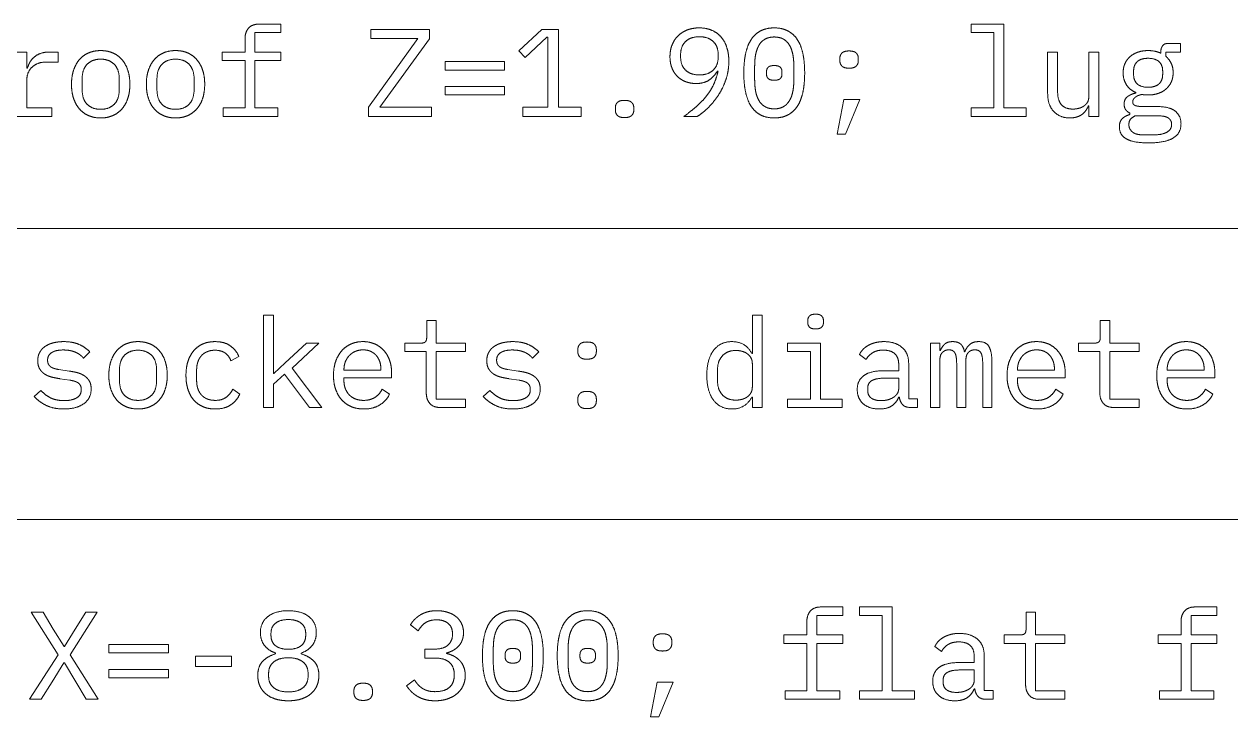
# Model space of a CAD drawing. Header units: millimetres. Extents: x 25 to 584, y 11 to 410.
# Drawn here: x 465.49 to 494.51, y 74.6 to 91.27 of the extents above; entities that cross this region are included whole.
import ezdxf

# ---------------------------------------------------------------- set-up
doc = ezdxf.new("R2010")
doc.units = ezdxf.units.MM
doc.layers.add('dims', color=7, linetype='Continuous', lineweight=5)

msp = doc.modelspace()

# ---------------------------------------------------------------- linework, layer by layer
at = {"layer": 'dims'}
for p, q in [((471.66, 91.266), (471.141, 91.266)), ((471.66, 91.062), (471.66, 91.266)), ((473.823, 91.14), (473.823, 90.921)), ((475.233, 91.14), (473.823, 91.14)), ((475.233, 90.915), (475.233, 91.14)), ((477.942, 91.14), (477.387, 90.621)), ((478.335, 91.14), (477.942, 91.14)), ((478.335, 89.265), (478.335, 91.14)), ((488.268, 91.266), (488.268, 91.062)), ((489.048, 91.266), (488.268, 91.266)), ((489.048, 89.25), (489.048, 91.266)), ((470.799, 90.912), (470.799, 90.594)), ((471.039, 91.062), (471.66, 91.062)), ((471.039, 90.594), (471.039, 91.062)), ((474.957, 90.921), (473.772, 89.271)), ((473.823, 90.921), (474.957, 90.921)), ((474.045, 89.265), (475.233, 90.915)), ((477.534, 90.462), (478.062, 90.954)), ((478.062, 90.954), (478.083, 90.954)), ((478.083, 90.954), (478.083, 89.265)), ((488.268, 91.062), (488.808, 91.062)), ((488.808, 91.062), (488.808, 89.25)), ((465.552, 90.594), (464.859, 90.594)), ((465.552, 90.204), (465.552, 90.594)), ((466.305, 90.594), (466.089, 90.594)), ((466.305, 90.354), (466.305, 90.594)), ((470.247, 90.594), (470.247, 90.39)), ((470.799, 90.594), (470.247, 90.594)), ((471.66, 90.594), (471.039, 90.594)), ((471.66, 90.39), (471.66, 90.594)), ((477.387, 90.621), (477.534, 90.462)), ((490.104, 90.594), (490.104, 89.601)), ((490.344, 90.594), (490.104, 90.594)), ((490.344, 89.643), (490.344, 90.594)), ((491.094, 90.594), (491.094, 89.52)), ((491.334, 90.594), (491.094, 90.594)), ((491.334, 89.046), (491.334, 90.594)), ((492.825, 90.594), (492.825, 90.567)), ((492.948, 90.594), (493.296, 90.594)), ((492.948, 90.489), (492.948, 90.594)), ((493.296, 90.804), (493.011, 90.804)), ((493.296, 90.594), (493.296, 90.804)), ((466.014, 90.354), (466.305, 90.354)), ((470.247, 90.39), (470.799, 90.39)), ((470.799, 90.39), (470.799, 89.25)), ((471.039, 90.39), (471.66, 90.39)), ((471.039, 89.25), (471.039, 90.39)), ((475.614, 90.366), (475.614, 90.162)), ((477.042, 90.366), (475.614, 90.366)), ((477.042, 90.162), (477.042, 90.366)), ((481.275, 90.492), (481.275, 90.516)), ((482.181, 90.516), (482.181, 90.492)), ((483.057, 89.922), (483.057, 90.264)), ((483.999, 90.264), (483.999, 89.922)), ((485.106, 90.441), (485.106, 90.387)), ((485.55, 90.387), (485.55, 90.441)), ((465.567, 90.204), (465.552, 90.204)), ((475.614, 90.162), (477.042, 90.162)), ((482.163, 90.138), (482.178, 90.132)), ((483.342, 90.126), (483.342, 90.06)), ((483.714, 90.06), (483.714, 90.126)), ((492.171, 90.054), (492.171, 90.141)), ((492.87, 90.141), (492.87, 90.054)), ((465.552, 89.25), (465.552, 89.919)), ((466.881, 89.709), (466.881, 89.931)), ((467.775, 89.931), (467.775, 89.709)), ((468.681, 89.709), (468.681, 89.931)), ((469.575, 89.931), (469.575, 89.709)), ((475.614, 89.766), (475.614, 89.562)), ((477.042, 89.766), (475.614, 89.766)), ((477.042, 89.562), (477.042, 89.766)), ((475.614, 89.562), (477.042, 89.562)), ((485.199, 89.454), (485.04, 88.623)), ((485.586, 89.454), (485.199, 89.454)), ((485.241, 88.623), (485.586, 89.454)), ((492.222, 89.622), (492.222, 89.61)), ((466.152, 89.25), (465.552, 89.25)), ((466.152, 89.046), (466.152, 89.25)), ((470.277, 89.25), (470.277, 89.046)), ((470.799, 89.25), (470.277, 89.25)), ((471.591, 89.25), (471.039, 89.25)), ((471.591, 89.046), (471.591, 89.25)), ((473.772, 89.271), (473.772, 89.046)), ((475.284, 89.265), (474.045, 89.265)), ((475.284, 89.046), (475.284, 89.265)), ((477.483, 89.265), (477.483, 89.046)), ((478.083, 89.265), (477.483, 89.265)), ((478.887, 89.265), (478.335, 89.265)), ((478.887, 89.046), (478.887, 89.265)), ((479.706, 89.253), (479.706, 89.199)), ((480.15, 89.199), (480.15, 89.253)), ((488.268, 89.25), (488.268, 89.046)), ((488.808, 89.25), (488.268, 89.25)), ((489.588, 89.25), (489.048, 89.25)), ((489.588, 89.046), (489.588, 89.25)), ((491.082, 89.298), (491.094, 89.298)), ((491.094, 89.298), (491.094, 89.046)), ((492.081, 89.127), (492.081, 89.091)), ((492.741, 89.283), (492.399, 89.283)), ((464.859, 89.046), (466.152, 89.046)), ((470.277, 89.046), (471.591, 89.046)), ((473.772, 89.046), (475.284, 89.046)), ((477.483, 89.046), (478.887, 89.046)), ((481.353, 89.046), (481.677, 89.046)), ((488.268, 89.046), (489.588, 89.046)), ((491.094, 89.046), (491.334, 89.046)), ((492.213, 89.061), (492.75, 89.061)), ((485.04, 88.623), (485.241, 88.623)), ((492.642, 88.602), (492.408, 88.602)), ((432.22, 86.35), (566.75, 86.35)), ((471.241, 84.266), (471.241, 82.046)), ((471.481, 84.266), (471.241, 84.266)), ((471.481, 82.865), (471.481, 84.266)), ((483.001, 84.266), (483.001, 83.342)), ((483.241, 84.266), (483.001, 84.266)), ((483.241, 82.046), (483.241, 84.266)), ((475.169, 84.14), (475.169, 83.735)), ((475.399, 84.14), (475.169, 84.14)), ((475.399, 83.594), (475.399, 84.14)), ((484.334, 84.137), (484.334, 84.089)), ((484.711, 84.089), (484.711, 84.137)), ((491.369, 84.14), (491.369, 83.735)), ((491.599, 84.14), (491.369, 84.14)), ((491.599, 83.594), (491.599, 84.14)), ((472.279, 83.594), (471.764, 83.12)), ((471.931, 82.988), (472.574, 83.594)), ((472.574, 83.594), (472.279, 83.594)), ((474.644, 83.594), (474.644, 83.39)), ((475.027, 83.594), (474.644, 83.594)), ((476.104, 83.594), (475.399, 83.594)), ((476.104, 83.39), (476.104, 83.594)), ((483.844, 83.594), (483.844, 83.39)), ((484.642, 83.594), (483.844, 83.594)), ((484.642, 82.25), (484.642, 83.594)), ((487.289, 83.594), (487.289, 82.046)), ((487.511, 83.594), (487.289, 83.594)), ((487.511, 83.414), (487.511, 83.594)), ((490.844, 83.594), (490.844, 83.39)), ((491.227, 83.594), (490.844, 83.594)), ((492.304, 83.594), (491.599, 83.594)), ((492.304, 83.39), (492.304, 83.594)), ((466.912, 83.234), (467.069, 83.381)), ((474.644, 83.39), (475.159, 83.39)), ((475.159, 83.39), (475.159, 82.4)), ((475.399, 83.39), (476.104, 83.39)), ((475.399, 82.25), (475.399, 83.39)), ((477.712, 83.234), (477.869, 83.381)), ((478.804, 83.441), (478.804, 83.387)), ((479.249, 83.387), (479.249, 83.441)), ((483.001, 83.342), (482.989, 83.342)), ((483.844, 83.39), (484.402, 83.39)), ((484.402, 83.39), (484.402, 82.25)), ((485.576, 83.318), (485.737, 83.198)), ((487.522, 83.414), (487.511, 83.414)), ((488.111, 83.387), (488.101, 83.387)), ((490.844, 83.39), (491.359, 83.39)), ((491.359, 83.39), (491.359, 82.4)), ((491.599, 83.39), (492.304, 83.39)), ((491.599, 82.25), (491.599, 83.39)), ((470.459, 83.171), (470.651, 83.273)), ((471.764, 83.12), (471.493, 82.865)), ((483.001, 83.099), (483.001, 82.541)), ((486.521, 83.084), (486.521, 82.931)), ((486.761, 82.256), (486.761, 83.108)), ((487.511, 82.046), (487.511, 83.183)), ((487.916, 83.081), (487.916, 82.046)), ((488.137, 82.046), (488.137, 83.183)), ((488.542, 83.081), (488.542, 82.046)), ((488.764, 82.046), (488.764, 83.12)), ((466.567, 82.922), (466.324, 82.958)), ((466.346, 82.739), (466.589, 82.703)), ((467.779, 82.709), (467.779, 82.931)), ((468.674, 82.931), (468.674, 82.709)), ((469.636, 82.688), (469.636, 82.952)), ((471.493, 82.865), (471.481, 82.865)), ((471.481, 82.607), (471.749, 82.85)), ((471.749, 82.85), (472.351, 82.046)), ((472.649, 82.046), (471.931, 82.988)), ((473.179, 82.94), (473.179, 82.961)), ((474.067, 82.94), (473.179, 82.94)), ((473.179, 82.76), (474.326, 82.76)), ((473.179, 82.688), (473.179, 82.76)), ((474.067, 82.973), (474.067, 82.94)), ((474.326, 82.76), (474.326, 82.874)), ((477.367, 82.922), (477.124, 82.958)), ((477.146, 82.739), (477.389, 82.703)), ((482.164, 82.688), (482.164, 82.952)), ((486.521, 82.931), (486.191, 82.931)), ((486.191, 82.751), (486.521, 82.751)), ((486.521, 82.751), (486.521, 82.496)), ((489.379, 82.94), (489.379, 82.961)), ((490.267, 82.94), (489.379, 82.94)), ((489.379, 82.76), (490.526, 82.76)), ((489.379, 82.688), (489.379, 82.76)), ((490.267, 82.973), (490.267, 82.94)), ((490.526, 82.76), (490.526, 82.874)), ((492.979, 82.94), (492.979, 82.961)), ((493.867, 82.94), (492.979, 82.94)), ((492.979, 82.76), (494.126, 82.76)), ((492.979, 82.688), (492.979, 82.76)), ((493.867, 82.973), (493.867, 82.94)), ((494.126, 82.76), (494.126, 82.874)), ((465.889, 82.454), (465.727, 82.313)), ((470.674, 82.37), (470.504, 82.487)), ((471.481, 82.046), (471.481, 82.607)), ((474.274, 82.367), (474.097, 82.487)), ((476.689, 82.454), (476.527, 82.313)), ((485.776, 82.454), (485.776, 82.517)), ((490.474, 82.367), (490.297, 82.487)), ((494.074, 82.367), (493.897, 82.487)), ((476.104, 82.25), (475.399, 82.25)), ((476.104, 82.046), (476.104, 82.25)), ((478.804, 82.253), (478.804, 82.199)), ((479.249, 82.199), (479.249, 82.253)), ((482.989, 82.298), (483.001, 82.298)), ((483.001, 82.298), (483.001, 82.046)), ((483.844, 82.25), (483.844, 82.046)), ((484.402, 82.25), (483.844, 82.25)), ((485.164, 82.25), (484.642, 82.25)), ((485.164, 82.046), (485.164, 82.25)), ((486.521, 82.298), (486.536, 82.298)), ((486.976, 82.256), (486.761, 82.256)), ((486.976, 82.046), (486.976, 82.256)), ((492.304, 82.25), (491.599, 82.25)), ((492.304, 82.046), (492.304, 82.25)), ((471.241, 82.046), (471.481, 82.046)), ((472.351, 82.046), (472.649, 82.046)), ((475.501, 82.046), (476.104, 82.046)), ((483.001, 82.046), (483.241, 82.046)), ((483.844, 82.046), (485.164, 82.046)), ((486.811, 82.046), (486.976, 82.046)), ((487.289, 82.046), (487.511, 82.046)), ((487.916, 82.046), (488.137, 82.046)), ((488.542, 82.046), (488.764, 82.046)), ((491.701, 82.046), (492.304, 82.046)), ((432.22, 79.35), (566.75, 79.35)), ((485.174, 77.248), (484.654, 77.248)), ((485.174, 77.044), (485.174, 77.248)), ((485.581, 77.248), (485.581, 77.044)), ((486.361, 77.248), (485.581, 77.248)), ((486.361, 75.232), (486.361, 77.248)), ((494.174, 77.248), (493.654, 77.248)), ((494.174, 77.044), (494.174, 77.248)), ((465.659, 77.122), (466.304, 76.096)), ((465.944, 77.122), (465.659, 77.122)), ((466.186, 76.717), (465.944, 77.122)), ((466.597, 76.099), (467.246, 77.122)), ((466.969, 77.122), (466.717, 76.717)), ((467.246, 77.122), (466.969, 77.122)), ((484.552, 77.044), (485.174, 77.044)), ((484.552, 76.576), (484.552, 77.044)), ((485.581, 77.044), (486.121, 77.044)), ((486.121, 77.044), (486.121, 75.232)), ((489.584, 77.122), (489.584, 76.717)), ((489.814, 77.122), (489.584, 77.122)), ((489.814, 76.576), (489.814, 77.122)), ((493.552, 77.044), (494.174, 77.044)), ((493.552, 76.576), (493.552, 77.044)), ((466.447, 76.294), (466.186, 76.717)), ((466.717, 76.717), (466.459, 76.294)), ((474.776, 76.816), (474.964, 76.672)), ((484.312, 76.894), (484.312, 76.576)), ((493.312, 76.894), (493.312, 76.576)), ((467.527, 76.348), (467.527, 76.144)), ((468.956, 76.348), (467.527, 76.348)), ((468.956, 76.144), (468.956, 76.348)), ((471.424, 76.567), (471.424, 76.609)), ((472.259, 76.609), (472.259, 76.567)), ((475.789, 76.603), (475.789, 76.582)), ((480.619, 76.423), (480.619, 76.369)), ((481.064, 76.369), (481.064, 76.423)), ((483.761, 76.576), (483.761, 76.372)), ((484.312, 76.576), (483.761, 76.576)), ((483.761, 76.372), (484.312, 76.372)), ((484.312, 76.372), (484.312, 75.232)), ((485.174, 76.576), (484.552, 76.576)), ((484.552, 76.372), (485.174, 76.372)), ((484.552, 75.232), (484.552, 76.372)), ((485.174, 76.372), (485.174, 76.576)), ((489.059, 76.576), (489.059, 76.372)), ((489.442, 76.576), (489.059, 76.576)), ((489.059, 76.372), (489.574, 76.372)), ((489.574, 76.372), (489.574, 75.382)), ((490.519, 76.576), (489.814, 76.576)), ((489.814, 76.372), (490.519, 76.372)), ((489.814, 75.232), (489.814, 76.372)), ((490.519, 76.372), (490.519, 76.576)), ((492.761, 76.576), (492.761, 76.372)), ((493.312, 76.576), (492.761, 76.576)), ((492.761, 76.372), (493.312, 76.372)), ((493.312, 76.372), (493.312, 75.232)), ((494.174, 76.576), (493.552, 76.576)), ((493.552, 76.372), (494.174, 76.372)), ((493.552, 75.232), (493.552, 76.372)), ((494.174, 76.372), (494.174, 76.576)), ((466.304, 76.096), (465.619, 75.028)), ((466.459, 76.294), (466.447, 76.294)), ((467.266, 75.028), (466.597, 76.099)), ((467.527, 76.144), (468.956, 76.144)), ((469.606, 76.066), (469.606, 75.814)), ((470.476, 76.066), (469.606, 76.066)), ((470.476, 75.814), (470.476, 76.066)), ((471.532, 76.141), (471.532, 76.117)), ((472.151, 76.117), (472.151, 76.141)), ((475.351, 76.234), (475.121, 76.234)), ((475.121, 76.234), (475.121, 76.018)), ((475.646, 76.129), (475.646, 76.141)), ((476.771, 75.904), (476.771, 76.246)), ((477.056, 76.108), (477.056, 76.042)), ((477.427, 76.042), (477.427, 76.108)), ((477.712, 76.246), (477.712, 75.904)), ((478.571, 75.904), (478.571, 76.246)), ((478.856, 76.108), (478.856, 76.042)), ((479.227, 76.042), (479.227, 76.108)), ((479.512, 76.246), (479.512, 75.904)), ((487.391, 76.3), (487.552, 76.18)), ((488.336, 76.066), (488.336, 75.913)), ((488.576, 75.238), (488.576, 76.09)), ((466.159, 75.445), (466.444, 75.901)), ((466.444, 75.901), (466.456, 75.901)), ((466.456, 75.901), (466.732, 75.445)), ((469.606, 75.814), (470.476, 75.814)), ((475.121, 76.018), (475.369, 76.018)), ((488.336, 75.913), (488.006, 75.913)), ((467.527, 75.748), (467.527, 75.544)), ((468.956, 75.748), (467.527, 75.748)), ((467.527, 75.544), (468.956, 75.544)), ((468.956, 75.544), (468.956, 75.748)), ((471.367, 75.583), (471.367, 75.649)), ((472.316, 75.649), (472.316, 75.583)), ((474.874, 75.493), (474.686, 75.349)), ((475.831, 75.628), (475.831, 75.604)), ((487.591, 75.436), (487.591, 75.499)), ((488.006, 75.733), (488.336, 75.733)), ((488.336, 75.733), (488.336, 75.478)), ((465.896, 75.028), (466.159, 75.445)), ((466.732, 75.445), (466.981, 75.028)), ((473.419, 75.235), (473.419, 75.181)), ((473.864, 75.181), (473.864, 75.235)), ((480.712, 75.436), (480.554, 74.605)), ((481.099, 75.436), (480.712, 75.436)), ((480.754, 74.605), (481.099, 75.436)), ((483.791, 75.232), (483.791, 75.028)), ((484.312, 75.232), (483.791, 75.232)), ((485.104, 75.232), (484.552, 75.232)), ((485.104, 75.028), (485.104, 75.232)), ((485.581, 75.232), (485.581, 75.028)), ((486.121, 75.232), (485.581, 75.232)), ((486.901, 75.232), (486.361, 75.232)), ((486.901, 75.028), (486.901, 75.232)), ((488.336, 75.28), (488.351, 75.28)), ((488.791, 75.238), (488.576, 75.238)), ((488.791, 75.028), (488.791, 75.238)), ((490.519, 75.232), (489.814, 75.232)), ((490.519, 75.028), (490.519, 75.232)), ((492.791, 75.232), (492.791, 75.028)), ((493.312, 75.232), (492.791, 75.232)), ((494.104, 75.232), (493.552, 75.232)), ((494.104, 75.028), (494.104, 75.232)), ((465.619, 75.028), (465.896, 75.028)), ((466.981, 75.028), (467.266, 75.028)), ((483.791, 75.028), (485.104, 75.028)), ((485.581, 75.028), (486.901, 75.028)), ((488.626, 75.028), (488.791, 75.028)), ((489.916, 75.028), (490.519, 75.028)), ((492.791, 75.028), (494.104, 75.028)), ((480.554, 74.605), (480.754, 74.605))]:
    msp.add_line(p, q, dxfattribs=at)
for points in [[(470.799, 90.912), (470.799, 91.068), (470.881, 91.167)], [(470.881, 91.167), (470.964, 91.266), (471.141, 91.266)], [(481.435, 91.125), (481.566, 91.176), (481.725, 91.176)], [(481.725, 91.176), (481.89, 91.176), (482.022, 91.12)], [(483.198, 91.102), (483.336, 91.176), (483.528, 91.176)], [(483.528, 91.176), (483.72, 91.176), (483.858, 91.102)], [(481.069, 90.763), (481.119, 90.891), (481.212, 90.982)], [(481.212, 90.982), (481.305, 91.074), (481.435, 91.125)], [(481.393, 90.846), (481.275, 90.729), (481.275, 90.516)], [(481.728, 90.963), (481.512, 90.963), (481.393, 90.846)], [(482.062, 90.846), (481.944, 90.963), (481.728, 90.963)], [(482.022, 91.12), (482.154, 91.065), (482.245, 90.961)], [(482.181, 90.516), (482.181, 90.729), (482.062, 90.846)], [(482.245, 90.961), (482.337, 90.858), (482.386, 90.708)], [(482.838, 90.55), (482.88, 90.753), (482.97, 90.891)], [(482.97, 90.891), (483.06, 91.029), (483.198, 91.102)], [(483.312, 90.907), (483.222, 90.858), (483.166, 90.768)], [(483.528, 90.957), (483.402, 90.957), (483.312, 90.907)], [(483.744, 90.907), (483.654, 90.957), (483.528, 90.957)], [(483.889, 90.768), (483.834, 90.858), (483.744, 90.907)], [(483.858, 91.102), (483.996, 91.029), (484.086, 90.891)], [(484.086, 90.891), (484.176, 90.753), (484.218, 90.55)], [(465.749, 90.49), (465.882, 90.594), (466.089, 90.594)], [(466.814, 90.409), (466.905, 90.516), (467.035, 90.573)], [(467.035, 90.573), (467.166, 90.63), (467.328, 90.63)], [(467.328, 90.63), (467.49, 90.63), (467.62, 90.573)], [(467.62, 90.573), (467.751, 90.516), (467.842, 90.409)], [(468.614, 90.409), (468.705, 90.516), (468.835, 90.573)], [(468.835, 90.573), (468.966, 90.63), (469.128, 90.63)], [(469.128, 90.63), (469.29, 90.63), (469.42, 90.573)], [(469.42, 90.573), (469.551, 90.516), (469.642, 90.409)], [(481.02, 90.483), (481.02, 90.636), (481.069, 90.763)], [(482.386, 90.708), (482.436, 90.558), (482.436, 90.372)], [(483.166, 90.768), (483.111, 90.678), (483.084, 90.549)], [(483.972, 90.549), (483.945, 90.678), (483.889, 90.768)], [(485.106, 90.441), (485.106, 90.519), (485.155, 90.57)], [(485.155, 90.57), (485.205, 90.621), (485.328, 90.621)], [(485.328, 90.621), (485.451, 90.621), (485.5, 90.57)], [(485.5, 90.57), (485.55, 90.519), (485.55, 90.441)], [(492.082, 90.481), (492.162, 90.552), (492.273, 90.591)], [(492.273, 90.591), (492.384, 90.63), (492.519, 90.63)], [(492.519, 90.63), (492.693, 90.63), (492.825, 90.567)], [(492.825, 90.594), (492.825, 90.684), (492.867, 90.744)], [(492.867, 90.744), (492.909, 90.804), (493.011, 90.804)], [(465.567, 90.204), (465.615, 90.387), (465.749, 90.49)], [(466.014, 90.354), (465.807, 90.354), (465.68, 90.234)], [(466.674, 90.153), (466.722, 90.303), (466.814, 90.409)], [(467.004, 90.303), (466.881, 90.183), (466.881, 89.931)], [(467.328, 90.423), (467.127, 90.423), (467.004, 90.303)], [(467.652, 90.303), (467.529, 90.423), (467.328, 90.423)], [(467.775, 89.931), (467.775, 90.183), (467.652, 90.303)], [(467.842, 90.409), (467.934, 90.303), (467.982, 90.153)], [(468.474, 90.153), (468.522, 90.303), (468.614, 90.409)], [(468.804, 90.303), (468.681, 90.183), (468.681, 89.931)], [(469.128, 90.423), (468.927, 90.423), (468.804, 90.303)], [(469.452, 90.303), (469.329, 90.423), (469.128, 90.423)], [(469.575, 89.931), (469.575, 90.183), (469.452, 90.303)], [(469.642, 90.409), (469.734, 90.303), (469.782, 90.153)], [(481.066, 90.214), (481.02, 90.333), (481.02, 90.483)], [(481.275, 90.492), (481.275, 90.279), (481.393, 90.162)], [(482.062, 90.162), (482.181, 90.279), (482.181, 90.492)], [(482.436, 90.372), (482.436, 90.138), (482.365, 89.932)], [(482.796, 90.093), (482.796, 90.348), (482.838, 90.55)], [(483.084, 90.549), (483.057, 90.42), (483.057, 90.264)], [(483.382, 90.228), (483.423, 90.27), (483.528, 90.27)], [(483.528, 90.27), (483.633, 90.27), (483.673, 90.228)], [(483.999, 90.264), (483.999, 90.42), (483.972, 90.549)], [(484.218, 90.55), (484.26, 90.348), (484.26, 90.093)], [(485.155, 90.258), (485.106, 90.309), (485.106, 90.387)], [(485.55, 90.387), (485.55, 90.309), (485.5, 90.258)], [(491.919, 90.096), (491.919, 90.213), (491.961, 90.312)], [(491.961, 90.312), (492.003, 90.411), (492.082, 90.481)], [(492.255, 90.361), (492.171, 90.279), (492.171, 90.141)], [(492.519, 90.444), (492.339, 90.444), (492.255, 90.361)], [(492.784, 90.361), (492.699, 90.444), (492.519, 90.444)], [(492.87, 90.141), (492.87, 90.279), (492.784, 90.361)], [(492.948, 90.489), (493.032, 90.417), (493.077, 90.318)], [(493.077, 90.318), (493.122, 90.219), (493.122, 90.096)], [(465.68, 90.234), (465.552, 90.114), (465.552, 89.919)], [(466.626, 89.82), (466.626, 90.003), (466.674, 90.153)], [(467.982, 90.153), (468.03, 90.003), (468.03, 89.82)], [(468.426, 89.82), (468.426, 90.003), (468.474, 90.153)], [(469.782, 90.153), (469.83, 90.003), (469.83, 89.82)], [(481.195, 90.012), (481.113, 90.096), (481.066, 90.214)], [(481.393, 89.883), (481.278, 89.928), (481.195, 90.012)], [(481.393, 90.162), (481.512, 90.045), (481.728, 90.045)], [(481.728, 90.045), (481.944, 90.045), (482.062, 90.162)], [(482.163, 90.138), (482.085, 90.009), (481.964, 89.923)], [(482.064, 89.803), (482.133, 89.949), (482.178, 90.132)], [(482.838, 89.634), (482.796, 89.835), (482.796, 90.093)], [(483.342, 90.126), (483.342, 90.186), (483.382, 90.228)], [(483.382, 89.958), (483.342, 90), (483.342, 90.06)], [(483.673, 90.228), (483.714, 90.186), (483.714, 90.126)], [(483.714, 90.06), (483.714, 90), (483.673, 89.958)], [(484.26, 90.093), (484.26, 89.835), (484.218, 89.634)], [(485.328, 90.207), (485.205, 90.207), (485.155, 90.258)], [(485.5, 90.258), (485.451, 90.207), (485.328, 90.207)], [(491.998, 89.808), (491.919, 89.931), (491.919, 90.096)], [(492.171, 90.054), (492.171, 89.916), (492.255, 89.832)], [(492.784, 89.832), (492.87, 89.916), (492.87, 90.054)], [(493.122, 90.096), (493.122, 89.979), (493.079, 89.88)], [(466.674, 89.485), (466.626, 89.634), (466.626, 89.82)], [(466.881, 89.709), (466.881, 89.457), (467.004, 89.337)], [(467.652, 89.337), (467.775, 89.457), (467.775, 89.709)], [(468.03, 89.82), (468.03, 89.634), (467.982, 89.485)], [(468.474, 89.485), (468.426, 89.634), (468.426, 89.82)], [(468.681, 89.709), (468.681, 89.457), (468.804, 89.337)], [(469.452, 89.337), (469.575, 89.457), (469.575, 89.709)], [(469.83, 89.82), (469.83, 89.634), (469.782, 89.485)], [(481.647, 89.838), (481.509, 89.838), (481.393, 89.883)], [(481.964, 89.923), (481.842, 89.838), (481.647, 89.838)], [(481.893, 89.53), (481.995, 89.658), (482.064, 89.803)], [(482.365, 89.932), (482.295, 89.727), (482.184, 89.557)], [(483.057, 89.922), (483.057, 89.763), (483.084, 89.635)], [(483.528, 89.916), (483.423, 89.916), (483.382, 89.958)], [(483.673, 89.958), (483.633, 89.916), (483.528, 89.916)], [(483.972, 89.635), (483.999, 89.763), (483.999, 89.922)], [(492.222, 89.622), (492.078, 89.685), (491.998, 89.808)], [(492.255, 89.832), (492.339, 89.748), (492.519, 89.748)], [(492.519, 89.748), (492.699, 89.748), (492.784, 89.832)], [(492.957, 89.71), (492.879, 89.64), (492.766, 89.601)], [(493.079, 89.88), (493.035, 89.781), (492.957, 89.71)], [(466.814, 89.23), (466.722, 89.337), (466.674, 89.485)], [(467.982, 89.485), (467.934, 89.337), (467.842, 89.23)], [(468.614, 89.23), (468.522, 89.337), (468.474, 89.485)], [(469.782, 89.485), (469.734, 89.337), (469.642, 89.23)], [(479.755, 89.382), (479.805, 89.433), (479.928, 89.433)], [(479.928, 89.433), (480.051, 89.433), (480.1, 89.382)], [(481.657, 89.286), (481.791, 89.403), (481.893, 89.53)], [(482.184, 89.557), (482.073, 89.388), (481.939, 89.257)], [(482.97, 89.295), (482.88, 89.433), (482.838, 89.634)], [(483.084, 89.635), (483.111, 89.508), (483.166, 89.418)], [(483.166, 89.418), (483.222, 89.328), (483.312, 89.278)], [(483.744, 89.278), (483.834, 89.328), (483.889, 89.418)], [(483.889, 89.418), (483.945, 89.508), (483.972, 89.635)], [(484.218, 89.634), (484.176, 89.433), (484.086, 89.295)], [(490.251, 89.164), (490.104, 89.319), (490.104, 89.601)], [(490.344, 89.643), (490.344, 89.43), (490.437, 89.326)], [(491.061, 89.386), (491.094, 89.442), (491.094, 89.52)], [(491.943, 89.34), (491.943, 89.46), (492.022, 89.52)], [(492.022, 89.52), (492.102, 89.58), (492.222, 89.61)], [(492.171, 89.466), (492.15, 89.436), (492.15, 89.397)], [(492.15, 89.397), (492.15, 89.328), (492.219, 89.305)], [(492.225, 89.518), (492.192, 89.496), (492.171, 89.466)], [(492.297, 89.554), (492.258, 89.541), (492.225, 89.518)], [(492.372, 89.574), (492.336, 89.568), (492.297, 89.554)], [(492.444, 89.565), (492.408, 89.568), (492.372, 89.574)], [(492.519, 89.562), (492.48, 89.562), (492.444, 89.565)], [(492.766, 89.601), (492.654, 89.562), (492.519, 89.562)], [(467.035, 89.067), (466.905, 89.124), (466.814, 89.23)], [(467.004, 89.337), (467.127, 89.217), (467.328, 89.217)], [(467.328, 89.217), (467.529, 89.217), (467.652, 89.337)], [(467.842, 89.23), (467.751, 89.124), (467.62, 89.067)], [(468.835, 89.067), (468.705, 89.124), (468.614, 89.23)], [(468.804, 89.337), (468.927, 89.217), (469.128, 89.217)], [(469.128, 89.217), (469.329, 89.217), (469.452, 89.337)], [(469.642, 89.23), (469.551, 89.124), (469.42, 89.067)], [(479.706, 89.253), (479.706, 89.331), (479.755, 89.382)], [(479.755, 89.07), (479.706, 89.121), (479.706, 89.199)], [(480.1, 89.382), (480.15, 89.331), (480.15, 89.253)], [(480.15, 89.199), (480.15, 89.121), (480.1, 89.07)], [(481.353, 89.046), (481.524, 89.169), (481.657, 89.286)], [(481.939, 89.257), (481.806, 89.127), (481.677, 89.046)], [(483.198, 89.083), (483.06, 89.157), (482.97, 89.295)], [(483.312, 89.278), (483.402, 89.229), (483.528, 89.229)], [(483.528, 89.229), (483.654, 89.229), (483.744, 89.278)], [(484.086, 89.295), (483.996, 89.157), (483.858, 89.083)], [(490.641, 89.01), (490.398, 89.01), (490.251, 89.164)], [(490.437, 89.326), (490.53, 89.223), (490.71, 89.223)], [(490.71, 89.223), (490.782, 89.223), (490.851, 89.241)], [(490.851, 89.241), (490.92, 89.259), (490.974, 89.295)], [(491.022, 89.188), (490.986, 89.136), (490.933, 89.097)], [(490.974, 89.295), (491.028, 89.331), (491.061, 89.386)], [(491.082, 89.298), (491.058, 89.241), (491.022, 89.188)], [(491.979, 89.211), (491.943, 89.262), (491.943, 89.34)], [(492.081, 89.127), (492.015, 89.16), (491.979, 89.211)], [(492.219, 89.305), (492.288, 89.283), (492.399, 89.283)], [(492.741, 89.283), (493.041, 89.283), (493.176, 89.17)], [(493.176, 89.17), (493.311, 89.058), (493.311, 88.869)], [(467.328, 89.01), (467.166, 89.01), (467.035, 89.067)], [(467.62, 89.067), (467.49, 89.01), (467.328, 89.01)], [(469.128, 89.01), (468.966, 89.01), (468.835, 89.067)], [(469.42, 89.067), (469.29, 89.01), (469.128, 89.01)], [(479.928, 89.019), (479.805, 89.019), (479.755, 89.07)], [(480.1, 89.07), (480.051, 89.019), (479.928, 89.019)], [(483.528, 89.01), (483.336, 89.01), (483.198, 89.083)], [(483.858, 89.083), (483.72, 89.01), (483.528, 89.01)], [(490.809, 89.034), (490.737, 89.01), (490.641, 89.01)], [(490.933, 89.097), (490.881, 89.058), (490.809, 89.034)], [(491.829, 88.794), (491.829, 88.92), (491.895, 88.989)], [(491.895, 88.989), (491.961, 89.058), (492.081, 89.091)], [(492.213, 89.061), (492.057, 88.998), (492.057, 88.851)], [(492.057, 88.851), (492.057, 88.749), (492.138, 88.675)], [(493.011, 89.005), (492.936, 89.061), (492.75, 89.061)], [(492.969, 88.666), (493.086, 88.731), (493.086, 88.857)], [(493.086, 88.857), (493.086, 88.95), (493.011, 89.005)], [(493.311, 88.869), (493.311, 88.635), (493.116, 88.522)], [(491.992, 88.509), (491.829, 88.608), (491.829, 88.794)], [(492.138, 88.675), (492.219, 88.602), (492.408, 88.602)], [(493.116, 88.522), (492.921, 88.41), (492.531, 88.41)], [(492.642, 88.602), (492.852, 88.602), (492.969, 88.666)], [(492.531, 88.41), (492.156, 88.41), (491.992, 88.509)], [(484.334, 84.137), (484.334, 84.203), (484.375, 84.246)], [(484.375, 84.246), (484.417, 84.29), (484.522, 84.29)], [(484.522, 84.29), (484.627, 84.29), (484.669, 84.246)], [(484.669, 84.246), (484.711, 84.203), (484.711, 84.137)], [(484.375, 83.979), (484.334, 84.023), (484.334, 84.089)], [(484.522, 83.936), (484.417, 83.936), (484.375, 83.979)], [(484.669, 83.979), (484.627, 83.936), (484.522, 83.936)], [(484.711, 84.089), (484.711, 84.023), (484.669, 83.979)], [(465.991, 83.514), (466.076, 83.573), (466.19, 83.601)], [(466.19, 83.601), (466.304, 83.63), (466.439, 83.63)], [(466.439, 83.63), (466.649, 83.63), (466.803, 83.564)], [(467.934, 83.573), (468.064, 83.63), (468.226, 83.63)], [(468.226, 83.63), (468.389, 83.63), (468.519, 83.573)], [(469.783, 83.573), (469.912, 83.63), (470.077, 83.63)], [(470.077, 83.63), (470.302, 83.63), (470.443, 83.531)], [(473.349, 83.573), (473.479, 83.63), (473.639, 83.63)], [(473.639, 83.63), (473.794, 83.63), (473.922, 83.573)], [(475.027, 83.594), (475.106, 83.594), (475.137, 83.625)], [(475.137, 83.625), (475.169, 83.657), (475.169, 83.735)], [(476.791, 83.514), (476.876, 83.573), (476.99, 83.601)], [(476.99, 83.601), (477.104, 83.63), (477.239, 83.63)], [(477.239, 83.63), (477.449, 83.63), (477.603, 83.564)], [(478.854, 83.57), (478.904, 83.621), (479.026, 83.621)], [(479.026, 83.621), (479.149, 83.621), (479.199, 83.57)], [(482.067, 83.417), (482.227, 83.63), (482.512, 83.63)], [(482.512, 83.63), (482.839, 83.63), (482.989, 83.342)], [(485.782, 83.535), (485.857, 83.579), (485.953, 83.604)], [(485.953, 83.604), (486.049, 83.63), (486.166, 83.63)], [(486.166, 83.63), (486.439, 83.63), (486.6, 83.492)], [(487.625, 83.567), (487.69, 83.63), (487.819, 83.63)], [(487.819, 83.63), (487.954, 83.63), (488.02, 83.562)], [(488.23, 83.561), (488.309, 83.63), (488.446, 83.63)], [(488.446, 83.63), (488.636, 83.63), (488.7, 83.498)], [(489.549, 83.573), (489.679, 83.63), (489.839, 83.63)], [(489.839, 83.63), (489.994, 83.63), (490.122, 83.573)], [(491.227, 83.594), (491.306, 83.594), (491.337, 83.625)], [(491.337, 83.625), (491.369, 83.657), (491.369, 83.735)], [(493.149, 83.573), (493.279, 83.63), (493.439, 83.63)], [(493.439, 83.63), (493.594, 83.63), (493.722, 83.573)], [(465.814, 83.168), (465.814, 83.285), (465.861, 83.37)], [(465.861, 83.37), (465.907, 83.456), (465.991, 83.514)], [(466.149, 83.366), (466.051, 83.303), (466.051, 83.183)], [(466.429, 83.429), (466.246, 83.429), (466.149, 83.366)], [(466.609, 83.411), (466.531, 83.429), (466.429, 83.429)], [(466.746, 83.364), (466.687, 83.393), (466.609, 83.411)], [(466.845, 83.301), (466.804, 83.336), (466.746, 83.364)], [(466.803, 83.564), (466.957, 83.498), (467.069, 83.381)], [(466.912, 83.234), (466.886, 83.267), (466.845, 83.301)], [(467.572, 83.153), (467.62, 83.303), (467.712, 83.409)], [(467.712, 83.409), (467.804, 83.516), (467.934, 83.573)], [(467.902, 83.303), (467.779, 83.183), (467.779, 82.931)], [(468.226, 83.423), (468.026, 83.423), (467.902, 83.303)], [(468.55, 83.303), (468.427, 83.423), (468.226, 83.423)], [(468.519, 83.573), (468.649, 83.516), (468.741, 83.409)], [(468.674, 82.931), (468.674, 83.183), (468.55, 83.303)], [(468.741, 83.409), (468.832, 83.303), (468.88, 83.153)], [(469.426, 83.153), (469.474, 83.303), (469.564, 83.409)], [(469.564, 83.409), (469.654, 83.516), (469.783, 83.573)], [(469.89, 83.388), (469.807, 83.354), (469.75, 83.291)], [(470.077, 83.423), (469.972, 83.423), (469.89, 83.388)], [(470.319, 83.357), (470.221, 83.423), (470.077, 83.423)], [(470.459, 83.171), (470.416, 83.291), (470.319, 83.357)], [(470.443, 83.531), (470.584, 83.432), (470.651, 83.273)], [(472.98, 83.153), (473.032, 83.303), (473.125, 83.409)], [(473.125, 83.409), (473.219, 83.516), (473.349, 83.573)], [(473.455, 83.396), (473.371, 83.36), (473.31, 83.297)], [(473.639, 83.432), (473.539, 83.432), (473.455, 83.396)], [(473.814, 83.399), (473.734, 83.432), (473.639, 83.432)], [(473.949, 83.304), (473.894, 83.366), (473.814, 83.399)], [(473.922, 83.573), (474.049, 83.516), (474.139, 83.415)], [(474.036, 83.159), (474.004, 83.243), (473.949, 83.304)], [(474.139, 83.415), (474.229, 83.315), (474.277, 83.177)], [(476.614, 83.168), (476.614, 83.285), (476.661, 83.37)], [(476.661, 83.37), (476.707, 83.456), (476.791, 83.514)], [(476.949, 83.366), (476.851, 83.303), (476.851, 83.183)], [(477.229, 83.429), (477.046, 83.429), (476.949, 83.366)], [(477.409, 83.411), (477.331, 83.429), (477.229, 83.429)], [(477.546, 83.364), (477.487, 83.393), (477.409, 83.411)], [(477.645, 83.301), (477.604, 83.336), (477.546, 83.364)], [(477.603, 83.564), (477.757, 83.498), (477.869, 83.381)], [(477.712, 83.234), (477.685, 83.267), (477.645, 83.301)], [(478.804, 83.441), (478.804, 83.519), (478.854, 83.57)], [(478.854, 83.258), (478.804, 83.309), (478.804, 83.387)], [(479.199, 83.57), (479.249, 83.519), (479.249, 83.441)], [(479.249, 83.387), (479.249, 83.309), (479.199, 83.258)], [(481.906, 82.82), (481.906, 83.204), (482.067, 83.417)], [(482.606, 83.417), (482.396, 83.417), (482.28, 83.289)], [(482.759, 83.396), (482.686, 83.417), (482.606, 83.417)], [(482.885, 83.334), (482.831, 83.375), (482.759, 83.396)], [(482.97, 83.235), (482.939, 83.294), (482.885, 83.334)], [(485.576, 83.318), (485.606, 83.378), (485.656, 83.435)], [(485.656, 83.435), (485.707, 83.492), (485.782, 83.535)], [(485.896, 83.364), (485.797, 83.303), (485.737, 83.198)], [(486.151, 83.426), (485.996, 83.426), (485.896, 83.364)], [(486.425, 83.34), (486.329, 83.426), (486.151, 83.426)], [(486.521, 83.084), (486.521, 83.255), (486.425, 83.34)], [(486.6, 83.492), (486.761, 83.354), (486.761, 83.108)], [(487.572, 83.37), (487.511, 83.309), (487.511, 83.183)], [(487.522, 83.414), (487.559, 83.504), (487.625, 83.567)], [(487.729, 83.432), (487.634, 83.432), (487.572, 83.37)], [(487.875, 83.355), (487.834, 83.432), (487.729, 83.432)], [(487.916, 83.081), (487.916, 83.279), (487.875, 83.355)], [(488.02, 83.562), (488.086, 83.495), (488.101, 83.387)], [(488.111, 83.387), (488.152, 83.492), (488.23, 83.561)], [(488.197, 83.37), (488.137, 83.309), (488.137, 83.183)], [(488.354, 83.432), (488.257, 83.432), (488.197, 83.37)], [(488.502, 83.355), (488.461, 83.432), (488.354, 83.432)], [(488.542, 83.081), (488.542, 83.279), (488.502, 83.355)], [(488.7, 83.498), (488.764, 83.366), (488.764, 83.12)], [(489.18, 83.153), (489.232, 83.303), (489.325, 83.409)], [(489.325, 83.409), (489.419, 83.516), (489.549, 83.573)], [(489.655, 83.396), (489.571, 83.36), (489.51, 83.297)], [(489.839, 83.432), (489.739, 83.432), (489.655, 83.396)], [(490.014, 83.399), (489.934, 83.432), (489.839, 83.432)], [(490.149, 83.304), (490.094, 83.366), (490.014, 83.399)], [(490.122, 83.573), (490.249, 83.516), (490.339, 83.415)], [(490.236, 83.159), (490.204, 83.243), (490.149, 83.304)], [(490.339, 83.415), (490.429, 83.315), (490.477, 83.177)], [(492.78, 83.153), (492.832, 83.303), (492.925, 83.409)], [(492.925, 83.409), (493.019, 83.516), (493.149, 83.573)], [(493.255, 83.396), (493.171, 83.36), (493.11, 83.297)], [(493.439, 83.432), (493.339, 83.432), (493.255, 83.396)], [(493.614, 83.399), (493.534, 83.432), (493.439, 83.432)], [(493.749, 83.304), (493.694, 83.366), (493.614, 83.399)], [(493.722, 83.573), (493.849, 83.516), (493.939, 83.415)], [(493.836, 83.159), (493.804, 83.243), (493.749, 83.304)], [(493.939, 83.415), (494.029, 83.315), (494.077, 83.177)], [(465.867, 82.964), (465.814, 83.042), (465.814, 83.168)], [(466.051, 83.183), (466.051, 83.123), (466.074, 83.082)], [(466.074, 83.082), (466.096, 83.042), (466.135, 83.018)], [(466.135, 83.018), (466.174, 82.994), (466.224, 82.98)], [(467.524, 82.82), (467.524, 83.003), (467.572, 83.153)], [(468.88, 83.153), (468.929, 83.003), (468.929, 82.82)], [(469.379, 82.82), (469.379, 83.003), (469.426, 83.153)], [(469.665, 83.141), (469.636, 83.054), (469.636, 82.952)], [(469.75, 83.291), (469.694, 83.228), (469.665, 83.141)], [(472.927, 82.817), (472.927, 83.003), (472.98, 83.153)], [(473.214, 83.148), (473.179, 83.063), (473.179, 82.961)], [(473.31, 83.297), (473.249, 83.234), (473.214, 83.148)], [(474.067, 82.973), (474.067, 83.075), (474.036, 83.159)], [(474.277, 83.177), (474.326, 83.039), (474.326, 82.874)], [(476.667, 82.964), (476.614, 83.042), (476.614, 83.168)], [(476.851, 83.183), (476.851, 83.123), (476.874, 83.082)], [(476.874, 83.082), (476.896, 83.042), (476.935, 83.018)], [(476.935, 83.018), (476.974, 82.994), (477.024, 82.98)], [(479.026, 83.207), (478.904, 83.207), (478.854, 83.258)], [(479.199, 83.258), (479.149, 83.207), (479.026, 83.207)], [(482.28, 83.289), (482.164, 83.162), (482.164, 82.952)], [(483.001, 83.099), (483.001, 83.177), (482.97, 83.235)], [(489.127, 82.817), (489.127, 83.003), (489.18, 83.153)], [(489.414, 83.148), (489.379, 83.063), (489.379, 82.961)], [(489.51, 83.297), (489.449, 83.234), (489.414, 83.148)], [(490.267, 82.973), (490.267, 83.075), (490.236, 83.159)], [(490.477, 83.177), (490.526, 83.039), (490.526, 82.874)], [(492.727, 82.817), (492.727, 83.003), (492.78, 83.153)], [(493.014, 83.148), (492.979, 83.063), (492.979, 82.961)], [(493.11, 83.297), (493.049, 83.234), (493.014, 83.148)], [(493.867, 82.973), (493.867, 83.075), (493.836, 83.159)], [(494.077, 83.177), (494.126, 83.039), (494.126, 82.874)], [(465.997, 82.839), (465.919, 82.886), (465.867, 82.964)], [(466.17, 82.772), (466.076, 82.793), (465.997, 82.839)], [(466.346, 82.739), (466.264, 82.751), (466.17, 82.772)], [(466.224, 82.98), (466.274, 82.967), (466.324, 82.958)], [(466.567, 82.922), (466.651, 82.91), (466.744, 82.889)], [(466.744, 82.889), (466.837, 82.868), (466.915, 82.821)], [(466.915, 82.821), (466.994, 82.775), (467.046, 82.697)], [(467.572, 82.485), (467.524, 82.634), (467.524, 82.82)], [(468.929, 82.82), (468.929, 82.634), (468.88, 82.485)], [(469.425, 82.487), (469.379, 82.637), (469.379, 82.82)], [(472.978, 82.485), (472.927, 82.634), (472.927, 82.817)], [(476.797, 82.839), (476.719, 82.886), (476.667, 82.964)], [(476.97, 82.772), (476.876, 82.793), (476.797, 82.839)], [(477.146, 82.739), (477.064, 82.751), (476.97, 82.772)], [(477.024, 82.98), (477.074, 82.967), (477.124, 82.958)], [(477.367, 82.922), (477.451, 82.91), (477.544, 82.889)], [(477.544, 82.889), (477.637, 82.868), (477.715, 82.821)], [(477.715, 82.821), (477.794, 82.775), (477.846, 82.697)], [(482.067, 82.223), (481.906, 82.436), (481.906, 82.82)], [(485.524, 82.481), (485.524, 82.697), (485.682, 82.814)], [(485.682, 82.814), (485.839, 82.931), (486.191, 82.931)], [(486.191, 82.751), (485.974, 82.751), (485.875, 82.691)], [(489.178, 82.485), (489.127, 82.634), (489.127, 82.817)], [(492.778, 82.485), (492.727, 82.634), (492.727, 82.817)], [(465.889, 82.454), (466.001, 82.337), (466.132, 82.274)], [(466.69, 82.68), (466.642, 82.694), (466.589, 82.703)], [(466.777, 82.643), (466.739, 82.667), (466.69, 82.68)], [(466.746, 82.275), (466.861, 82.34), (466.861, 82.478)], [(466.839, 82.578), (466.816, 82.619), (466.777, 82.643)], [(466.861, 82.478), (466.861, 82.538), (466.839, 82.578)], [(467.099, 82.493), (467.099, 82.262), (466.92, 82.136)], [(467.046, 82.697), (467.099, 82.619), (467.099, 82.493)], [(467.712, 82.23), (467.62, 82.337), (467.572, 82.485)], [(467.779, 82.709), (467.779, 82.457), (467.902, 82.337)], [(468.55, 82.337), (468.674, 82.457), (468.674, 82.709)], [(468.88, 82.485), (468.832, 82.337), (468.741, 82.23)], [(469.561, 82.232), (469.471, 82.337), (469.425, 82.487)], [(469.636, 82.688), (469.636, 82.586), (469.665, 82.499)], [(469.665, 82.499), (469.694, 82.412), (469.75, 82.349)], [(470.341, 82.289), (470.443, 82.361), (470.504, 82.487)], [(473.124, 82.23), (473.029, 82.337), (472.978, 82.485)], [(473.179, 82.688), (473.179, 82.586), (473.212, 82.499)], [(473.212, 82.499), (473.246, 82.412), (473.307, 82.349)], [(473.923, 82.289), (474.037, 82.361), (474.097, 82.487)], [(476.689, 82.454), (476.801, 82.337), (476.932, 82.274)], [(477.49, 82.68), (477.442, 82.694), (477.389, 82.703)], [(477.577, 82.643), (477.539, 82.667), (477.49, 82.68)], [(477.546, 82.275), (477.661, 82.34), (477.661, 82.478)], [(477.639, 82.578), (477.616, 82.619), (477.577, 82.643)], [(477.661, 82.478), (477.661, 82.538), (477.639, 82.578)], [(477.899, 82.493), (477.899, 82.262), (477.72, 82.136)], [(477.846, 82.697), (477.899, 82.619), (477.899, 82.493)], [(478.854, 82.382), (478.904, 82.433), (479.026, 82.433)], [(479.026, 82.433), (479.149, 82.433), (479.199, 82.382)], [(482.164, 82.688), (482.164, 82.478), (482.28, 82.35)], [(482.97, 82.404), (483.001, 82.463), (483.001, 82.541)], [(485.668, 82.136), (485.524, 82.262), (485.524, 82.481)], [(485.875, 82.691), (485.776, 82.631), (485.776, 82.517)], [(485.776, 82.454), (485.776, 82.334), (485.862, 82.272)], [(486.489, 82.383), (486.521, 82.436), (486.521, 82.496)], [(489.324, 82.23), (489.229, 82.337), (489.178, 82.485)], [(489.379, 82.688), (489.379, 82.586), (489.412, 82.499)], [(489.412, 82.499), (489.446, 82.412), (489.507, 82.349)], [(490.123, 82.289), (490.237, 82.361), (490.297, 82.487)], [(492.924, 82.23), (492.829, 82.337), (492.778, 82.485)], [(492.979, 82.688), (492.979, 82.586), (493.012, 82.499)], [(493.012, 82.499), (493.046, 82.412), (493.107, 82.349)], [(493.723, 82.289), (493.837, 82.361), (493.897, 82.487)], [(466.026, 82.092), (465.851, 82.175), (465.727, 82.313)], [(466.132, 82.274), (466.264, 82.211), (466.451, 82.211)], [(466.451, 82.211), (466.631, 82.211), (466.746, 82.275)], [(467.934, 82.067), (467.804, 82.124), (467.712, 82.23)], [(467.902, 82.337), (468.026, 82.217), (468.226, 82.217)], [(468.226, 82.217), (468.427, 82.217), (468.55, 82.337)], [(468.741, 82.23), (468.649, 82.124), (468.519, 82.067)], [(469.782, 82.068), (469.651, 82.127), (469.561, 82.232)], [(469.75, 82.349), (469.807, 82.286), (469.891, 82.251)], [(469.891, 82.251), (469.976, 82.217), (470.084, 82.217)], [(470.084, 82.217), (470.239, 82.217), (470.341, 82.289)], [(470.674, 82.37), (470.606, 82.214), (470.46, 82.112)], [(473.352, 82.067), (473.219, 82.124), (473.124, 82.23)], [(473.307, 82.349), (473.369, 82.286), (473.457, 82.251)], [(473.457, 82.251), (473.546, 82.217), (473.654, 82.217)], [(473.654, 82.217), (473.809, 82.217), (473.923, 82.289)], [(474.274, 82.367), (474.206, 82.211), (474.045, 82.11)], [(475.242, 82.145), (475.159, 82.244), (475.159, 82.4)], [(475.501, 82.046), (475.324, 82.046), (475.242, 82.145)], [(476.826, 82.092), (476.651, 82.175), (476.527, 82.313)], [(476.932, 82.274), (477.064, 82.211), (477.251, 82.211)], [(477.251, 82.211), (477.431, 82.211), (477.546, 82.275)], [(478.804, 82.253), (478.804, 82.331), (478.854, 82.382)], [(478.854, 82.07), (478.804, 82.121), (478.804, 82.199)], [(479.199, 82.382), (479.249, 82.331), (479.249, 82.253)], [(479.249, 82.199), (479.249, 82.121), (479.199, 82.07)], [(482.512, 82.01), (482.227, 82.01), (482.067, 82.223)], [(482.28, 82.35), (482.396, 82.223), (482.606, 82.223)], [(482.989, 82.298), (482.839, 82.01), (482.512, 82.01)], [(482.606, 82.223), (482.686, 82.223), (482.759, 82.244)], [(482.759, 82.244), (482.831, 82.265), (482.885, 82.305)], [(482.885, 82.305), (482.939, 82.346), (482.97, 82.404)], [(485.862, 82.272), (485.947, 82.211), (486.097, 82.211)], [(486.097, 82.211), (486.191, 82.211), (486.267, 82.233)], [(486.267, 82.233), (486.344, 82.256), (486.4, 82.293)], [(486.521, 82.298), (486.469, 82.163), (486.357, 82.086)], [(486.4, 82.293), (486.457, 82.331), (486.489, 82.383)], [(486.611, 82.118), (486.551, 82.19), (486.536, 82.298)], [(489.552, 82.067), (489.419, 82.124), (489.324, 82.23)], [(489.507, 82.349), (489.569, 82.286), (489.657, 82.251)], [(489.657, 82.251), (489.746, 82.217), (489.854, 82.217)], [(489.854, 82.217), (490.009, 82.217), (490.123, 82.289)], [(490.474, 82.367), (490.406, 82.211), (490.245, 82.11)], [(491.442, 82.145), (491.359, 82.244), (491.359, 82.4)], [(491.701, 82.046), (491.524, 82.046), (491.442, 82.145)], [(493.152, 82.067), (493.019, 82.124), (492.924, 82.23)], [(493.107, 82.349), (493.169, 82.286), (493.257, 82.251)], [(493.257, 82.251), (493.346, 82.217), (493.454, 82.217)], [(493.454, 82.217), (493.609, 82.217), (493.723, 82.289)], [(494.074, 82.367), (494.006, 82.211), (493.845, 82.11)], [(466.444, 82.01), (466.201, 82.01), (466.026, 82.092)], [(466.92, 82.136), (466.741, 82.01), (466.444, 82.01)], [(468.226, 82.01), (468.064, 82.01), (467.934, 82.067)], [(468.519, 82.067), (468.389, 82.01), (468.226, 82.01)], [(470.081, 82.01), (469.912, 82.01), (469.782, 82.068)], [(470.46, 82.112), (470.314, 82.01), (470.081, 82.01)], [(473.654, 82.01), (473.486, 82.01), (473.352, 82.067)], [(474.045, 82.11), (473.884, 82.01), (473.654, 82.01)], [(477.244, 82.01), (477.001, 82.01), (476.826, 82.092)], [(477.72, 82.136), (477.541, 82.01), (477.244, 82.01)], [(479.026, 82.019), (478.904, 82.019), (478.854, 82.07)], [(479.199, 82.07), (479.149, 82.019), (479.026, 82.019)], [(486.056, 82.01), (485.812, 82.01), (485.668, 82.136)], [(486.357, 82.086), (486.244, 82.01), (486.056, 82.01)], [(486.811, 82.046), (486.671, 82.046), (486.611, 82.118)], [(489.854, 82.01), (489.686, 82.01), (489.552, 82.067)], [(490.245, 82.11), (490.084, 82.01), (489.854, 82.01)], [(493.454, 82.01), (493.286, 82.01), (493.152, 82.067)], [(493.845, 82.11), (493.684, 82.01), (493.454, 82.01)], [(484.395, 77.149), (484.477, 77.248), (484.654, 77.248)], [(493.395, 77.149), (493.477, 77.248), (493.654, 77.248)], [(471.169, 76.633), (471.169, 76.873), (471.346, 77.015)], [(471.346, 77.015), (471.524, 77.158), (471.841, 77.158)], [(471.841, 76.945), (471.644, 76.945), (471.534, 76.858)], [(471.841, 77.158), (472.159, 77.158), (472.336, 77.015)], [(472.149, 76.858), (472.039, 76.945), (471.841, 76.945)], [(472.336, 77.015), (472.514, 76.873), (472.514, 76.633)], [(474.776, 76.816), (474.814, 76.879), (474.871, 76.94)], [(474.871, 76.94), (474.929, 77.002), (475.005, 77.05)], [(475.005, 77.05), (475.081, 77.098), (475.182, 77.128)], [(475.406, 76.939), (475.237, 76.939), (475.134, 76.865)], [(475.182, 77.128), (475.282, 77.158), (475.411, 77.158)], [(475.683, 76.855), (475.576, 76.939), (475.406, 76.939)], [(475.411, 77.158), (475.546, 77.158), (475.664, 77.123)], [(475.664, 77.123), (475.781, 77.089), (475.867, 77.021)], [(475.867, 77.021), (475.954, 76.954), (476.004, 76.855)], [(476.684, 76.873), (476.774, 77.011), (476.911, 77.084)], [(476.911, 77.084), (477.049, 77.158), (477.241, 77.158)], [(477.241, 76.939), (477.116, 76.939), (477.026, 76.889)], [(477.241, 77.158), (477.434, 77.158), (477.571, 77.084)], [(477.457, 76.889), (477.367, 76.939), (477.241, 76.939)], [(477.571, 77.084), (477.709, 77.011), (477.799, 76.873)], [(478.484, 76.873), (478.574, 77.011), (478.711, 77.084)], [(478.711, 77.084), (478.849, 77.158), (479.041, 77.158)], [(479.041, 76.939), (478.916, 76.939), (478.826, 76.889)], [(479.041, 77.158), (479.234, 77.158), (479.371, 77.084)], [(479.257, 76.889), (479.167, 76.939), (479.041, 76.939)], [(479.371, 77.084), (479.509, 77.011), (479.599, 76.873)], [(484.312, 76.894), (484.312, 77.05), (484.395, 77.149)], [(493.312, 76.894), (493.312, 77.05), (493.395, 77.149)], [(471.267, 76.325), (471.169, 76.453), (471.169, 76.633)], [(471.534, 76.858), (471.424, 76.771), (471.424, 76.609)], [(472.259, 76.609), (472.259, 76.771), (472.149, 76.858)], [(472.514, 76.633), (472.514, 76.453), (472.416, 76.325)], [(475.134, 76.865), (475.031, 76.792), (474.964, 76.672)], [(475.789, 76.603), (475.789, 76.771), (475.683, 76.855)], [(476.004, 76.855), (476.054, 76.756), (476.054, 76.63)], [(476.054, 76.63), (476.054, 76.528), (476.022, 76.447)], [(476.551, 76.532), (476.594, 76.735), (476.684, 76.873)], [(476.88, 76.75), (476.824, 76.66), (476.797, 76.531)], [(477.026, 76.889), (476.935, 76.84), (476.88, 76.75)], [(477.603, 76.75), (477.547, 76.84), (477.457, 76.889)], [(477.685, 76.531), (477.659, 76.66), (477.603, 76.75)], [(477.799, 76.873), (477.889, 76.735), (477.931, 76.532)], [(478.351, 76.532), (478.394, 76.735), (478.484, 76.873)], [(478.68, 76.75), (478.624, 76.66), (478.597, 76.531)], [(478.826, 76.889), (478.736, 76.84), (478.68, 76.75)], [(479.403, 76.75), (479.347, 76.84), (479.257, 76.889)], [(479.485, 76.531), (479.459, 76.66), (479.403, 76.75)], [(479.599, 76.873), (479.689, 76.735), (479.731, 76.532)], [(489.552, 76.607), (489.584, 76.639), (489.584, 76.717)], [(471.424, 76.567), (471.424, 76.405), (471.531, 76.318)], [(472.152, 76.318), (472.259, 76.405), (472.259, 76.567)], [(475.68, 76.331), (475.789, 76.429), (475.789, 76.582)], [(476.022, 76.447), (475.991, 76.366), (475.935, 76.306)], [(476.509, 76.075), (476.509, 76.33), (476.551, 76.532)], [(476.797, 76.531), (476.771, 76.402), (476.771, 76.246)], [(477.712, 76.246), (477.712, 76.402), (477.685, 76.531)], [(477.931, 76.532), (477.974, 76.33), (477.974, 76.075)], [(478.309, 76.075), (478.309, 76.33), (478.351, 76.532)], [(478.597, 76.531), (478.571, 76.402), (478.571, 76.246)], [(479.512, 76.246), (479.512, 76.402), (479.485, 76.531)], [(479.731, 76.532), (479.774, 76.33), (479.774, 76.075)], [(480.619, 76.423), (480.619, 76.501), (480.669, 76.552)], [(480.669, 76.24), (480.619, 76.291), (480.619, 76.369)], [(480.669, 76.552), (480.719, 76.603), (480.841, 76.603)], [(480.841, 76.603), (480.964, 76.603), (481.014, 76.552)], [(481.014, 76.552), (481.064, 76.501), (481.064, 76.423)], [(481.064, 76.369), (481.064, 76.291), (481.014, 76.24)], [(487.391, 76.3), (487.421, 76.36), (487.471, 76.417)], [(487.471, 76.417), (487.522, 76.474), (487.597, 76.517)], [(487.711, 76.346), (487.612, 76.285), (487.552, 76.18)], [(487.597, 76.517), (487.672, 76.561), (487.768, 76.586)], [(487.966, 76.408), (487.811, 76.408), (487.711, 76.346)], [(487.768, 76.586), (487.864, 76.612), (487.981, 76.612)], [(488.24, 76.322), (488.144, 76.408), (487.966, 76.408)], [(487.981, 76.612), (488.254, 76.612), (488.415, 76.474)], [(488.415, 76.474), (488.576, 76.336), (488.576, 76.09)], [(489.442, 76.576), (489.521, 76.576), (489.552, 76.607)], [(471.224, 75.94), (471.341, 76.066), (471.532, 76.117)], [(471.532, 76.141), (471.364, 76.198), (471.267, 76.325)], [(471.531, 76.318), (471.637, 76.231), (471.841, 76.231)], [(471.841, 76.231), (472.046, 76.231), (472.152, 76.318)], [(472.416, 76.325), (472.319, 76.198), (472.151, 76.141)], [(472.151, 76.117), (472.342, 76.066), (472.459, 75.94)], [(475.351, 76.234), (475.571, 76.234), (475.68, 76.331)], [(475.804, 76.204), (475.729, 76.162), (475.646, 76.141)], [(475.646, 76.129), (475.732, 76.111), (475.813, 76.07)], [(475.935, 76.306), (475.879, 76.246), (475.804, 76.204)], [(475.813, 76.07), (475.894, 76.03), (475.957, 75.965)], [(476.551, 75.616), (476.509, 75.817), (476.509, 76.075)], [(477.056, 76.108), (477.056, 76.168), (477.096, 76.21)], [(477.096, 75.94), (477.056, 75.982), (477.056, 76.042)], [(477.096, 76.21), (477.136, 76.252), (477.241, 76.252)], [(477.241, 76.252), (477.346, 76.252), (477.387, 76.21)], [(477.387, 76.21), (477.427, 76.168), (477.427, 76.108)], [(477.427, 76.042), (477.427, 75.982), (477.387, 75.94)], [(477.974, 76.075), (477.974, 75.817), (477.931, 75.616)], [(478.351, 75.616), (478.309, 75.817), (478.309, 76.075)], [(478.856, 76.108), (478.856, 76.168), (478.896, 76.21)], [(478.896, 75.94), (478.856, 75.982), (478.856, 76.042)], [(478.896, 76.21), (478.936, 76.252), (479.041, 76.252)], [(479.041, 76.252), (479.146, 76.252), (479.187, 76.21)], [(479.187, 76.21), (479.227, 76.168), (479.227, 76.108)], [(479.227, 76.042), (479.227, 75.982), (479.187, 75.94)], [(479.774, 76.075), (479.774, 75.817), (479.731, 75.616)], [(480.841, 76.189), (480.719, 76.189), (480.669, 76.24)], [(481.014, 76.24), (480.964, 76.189), (480.841, 76.189)], [(488.336, 76.066), (488.336, 76.237), (488.24, 76.322)], [(471.106, 75.598), (471.106, 75.814), (471.224, 75.94)], [(471.492, 75.928), (471.367, 75.829), (471.367, 75.649)], [(471.841, 76.027), (471.616, 76.027), (471.492, 75.928)], [(472.191, 75.928), (472.066, 76.027), (471.841, 76.027)], [(472.316, 75.649), (472.316, 75.829), (472.191, 75.928)], [(472.459, 75.94), (472.576, 75.814), (472.576, 75.598)], [(475.716, 75.916), (475.601, 76.018), (475.369, 76.018)], [(475.831, 75.628), (475.831, 75.814), (475.716, 75.916)], [(475.957, 75.965), (476.021, 75.901), (476.058, 75.809)], [(476.058, 75.809), (476.096, 75.718), (476.096, 75.601)], [(476.771, 75.904), (476.771, 75.745), (476.797, 75.617)], [(477.241, 75.898), (477.136, 75.898), (477.096, 75.94)], [(477.387, 75.94), (477.346, 75.898), (477.241, 75.898)], [(477.685, 75.617), (477.712, 75.745), (477.712, 75.904)], [(478.571, 75.904), (478.571, 75.745), (478.597, 75.617)], [(479.041, 75.898), (478.936, 75.898), (478.896, 75.94)], [(479.187, 75.94), (479.146, 75.898), (479.041, 75.898)], [(479.485, 75.617), (479.512, 75.745), (479.512, 75.904)], [(487.339, 75.463), (487.339, 75.679), (487.497, 75.796)], [(487.497, 75.796), (487.654, 75.913), (488.006, 75.913)], [(471.153, 75.358), (471.106, 75.469), (471.106, 75.598)], [(471.367, 75.583), (471.367, 75.403), (471.493, 75.304)], [(472.19, 75.304), (472.316, 75.403), (472.316, 75.583)], [(472.576, 75.598), (472.576, 75.469), (472.53, 75.358)], [(474.874, 75.493), (474.916, 75.43), (474.961, 75.379)], [(475.713, 75.313), (475.831, 75.415), (475.831, 75.604)], [(476.096, 75.601), (476.096, 75.466), (476.043, 75.353)], [(476.684, 75.277), (476.594, 75.415), (476.551, 75.616)], [(476.797, 75.617), (476.824, 75.49), (476.88, 75.4)], [(477.603, 75.4), (477.659, 75.49), (477.685, 75.617)], [(477.931, 75.616), (477.889, 75.415), (477.799, 75.277)], [(478.484, 75.277), (478.394, 75.415), (478.351, 75.616)], [(478.597, 75.617), (478.624, 75.49), (478.68, 75.4)], [(479.403, 75.4), (479.459, 75.49), (479.485, 75.617)], [(479.731, 75.616), (479.689, 75.415), (479.599, 75.277)], [(487.483, 75.118), (487.339, 75.244), (487.339, 75.463)], [(487.69, 75.673), (487.591, 75.613), (487.591, 75.499)], [(488.006, 75.733), (487.789, 75.733), (487.69, 75.673)], [(488.304, 75.365), (488.336, 75.418), (488.336, 75.478)], [(471.291, 75.166), (471.199, 75.247), (471.153, 75.358)], [(471.493, 75.304), (471.619, 75.205), (471.841, 75.205)], [(471.841, 75.205), (472.064, 75.205), (472.19, 75.304)], [(472.53, 75.358), (472.484, 75.247), (472.39, 75.166)], [(473.419, 75.235), (473.419, 75.313), (473.469, 75.364)], [(473.469, 75.052), (473.419, 75.103), (473.419, 75.181)], [(473.469, 75.364), (473.519, 75.415), (473.641, 75.415)], [(473.641, 75.415), (473.764, 75.415), (473.814, 75.364)], [(473.814, 75.364), (473.864, 75.313), (473.864, 75.235)], [(473.864, 75.181), (473.864, 75.103), (473.814, 75.052)], [(474.795, 75.217), (474.734, 75.28), (474.686, 75.349)], [(474.939, 75.103), (474.856, 75.154), (474.795, 75.217)], [(474.961, 75.379), (475.006, 75.328), (475.065, 75.29)], [(475.065, 75.29), (475.124, 75.253), (475.199, 75.232)], [(475.199, 75.232), (475.274, 75.211), (475.372, 75.211)], [(475.372, 75.211), (475.594, 75.211), (475.713, 75.313)], [(476.043, 75.353), (475.991, 75.241), (475.896, 75.161)], [(476.911, 75.065), (476.774, 75.139), (476.684, 75.277)], [(476.88, 75.4), (476.935, 75.31), (477.026, 75.26)], [(477.026, 75.26), (477.116, 75.211), (477.241, 75.211)], [(477.241, 75.211), (477.367, 75.211), (477.457, 75.26)], [(477.457, 75.26), (477.547, 75.31), (477.603, 75.4)], [(477.799, 75.277), (477.709, 75.139), (477.571, 75.065)], [(478.711, 75.065), (478.574, 75.139), (478.484, 75.277)], [(478.68, 75.4), (478.736, 75.31), (478.826, 75.26)], [(478.826, 75.26), (478.916, 75.211), (479.041, 75.211)], [(479.041, 75.211), (479.167, 75.211), (479.257, 75.26)], [(479.257, 75.26), (479.347, 75.31), (479.403, 75.4)], [(479.599, 75.277), (479.509, 75.139), (479.371, 75.065)], [(487.591, 75.436), (487.591, 75.316), (487.677, 75.254)], [(487.677, 75.254), (487.762, 75.193), (487.912, 75.193)], [(487.912, 75.193), (488.006, 75.193), (488.082, 75.215)], [(488.082, 75.215), (488.159, 75.238), (488.215, 75.275)], [(488.336, 75.28), (488.284, 75.145), (488.172, 75.069)], [(488.215, 75.275), (488.272, 75.313), (488.304, 75.365)], [(488.426, 75.1), (488.366, 75.172), (488.351, 75.28)], [(489.657, 75.127), (489.574, 75.226), (489.574, 75.382)], [(471.52, 75.039), (471.382, 75.085), (471.291, 75.166)], [(471.841, 74.992), (471.659, 74.992), (471.52, 75.039)], [(472.161, 75.039), (472.024, 74.992), (471.841, 74.992)], [(472.39, 75.166), (472.297, 75.085), (472.161, 75.039)], [(473.641, 75.001), (473.519, 75.001), (473.469, 75.052)], [(473.814, 75.052), (473.764, 75.001), (473.641, 75.001)], [(475.128, 75.022), (475.021, 75.052), (474.939, 75.103)], [(475.372, 74.992), (475.234, 74.992), (475.128, 75.022)], [(475.668, 75.037), (475.534, 74.992), (475.372, 74.992)], [(475.896, 75.161), (475.801, 75.082), (475.668, 75.037)], [(477.241, 74.992), (477.049, 74.992), (476.911, 75.065)], [(477.571, 75.065), (477.434, 74.992), (477.241, 74.992)], [(479.041, 74.992), (478.849, 74.992), (478.711, 75.065)], [(479.371, 75.065), (479.234, 74.992), (479.041, 74.992)], [(487.871, 74.992), (487.627, 74.992), (487.483, 75.118)], [(488.172, 75.069), (488.059, 74.992), (487.871, 74.992)], [(488.626, 75.028), (488.486, 75.028), (488.426, 75.1)], [(489.916, 75.028), (489.739, 75.028), (489.657, 75.127)]]:
    msp.add_open_spline(points, degree=2, dxfattribs=at)

doc.saveas('drawing.dxf')
